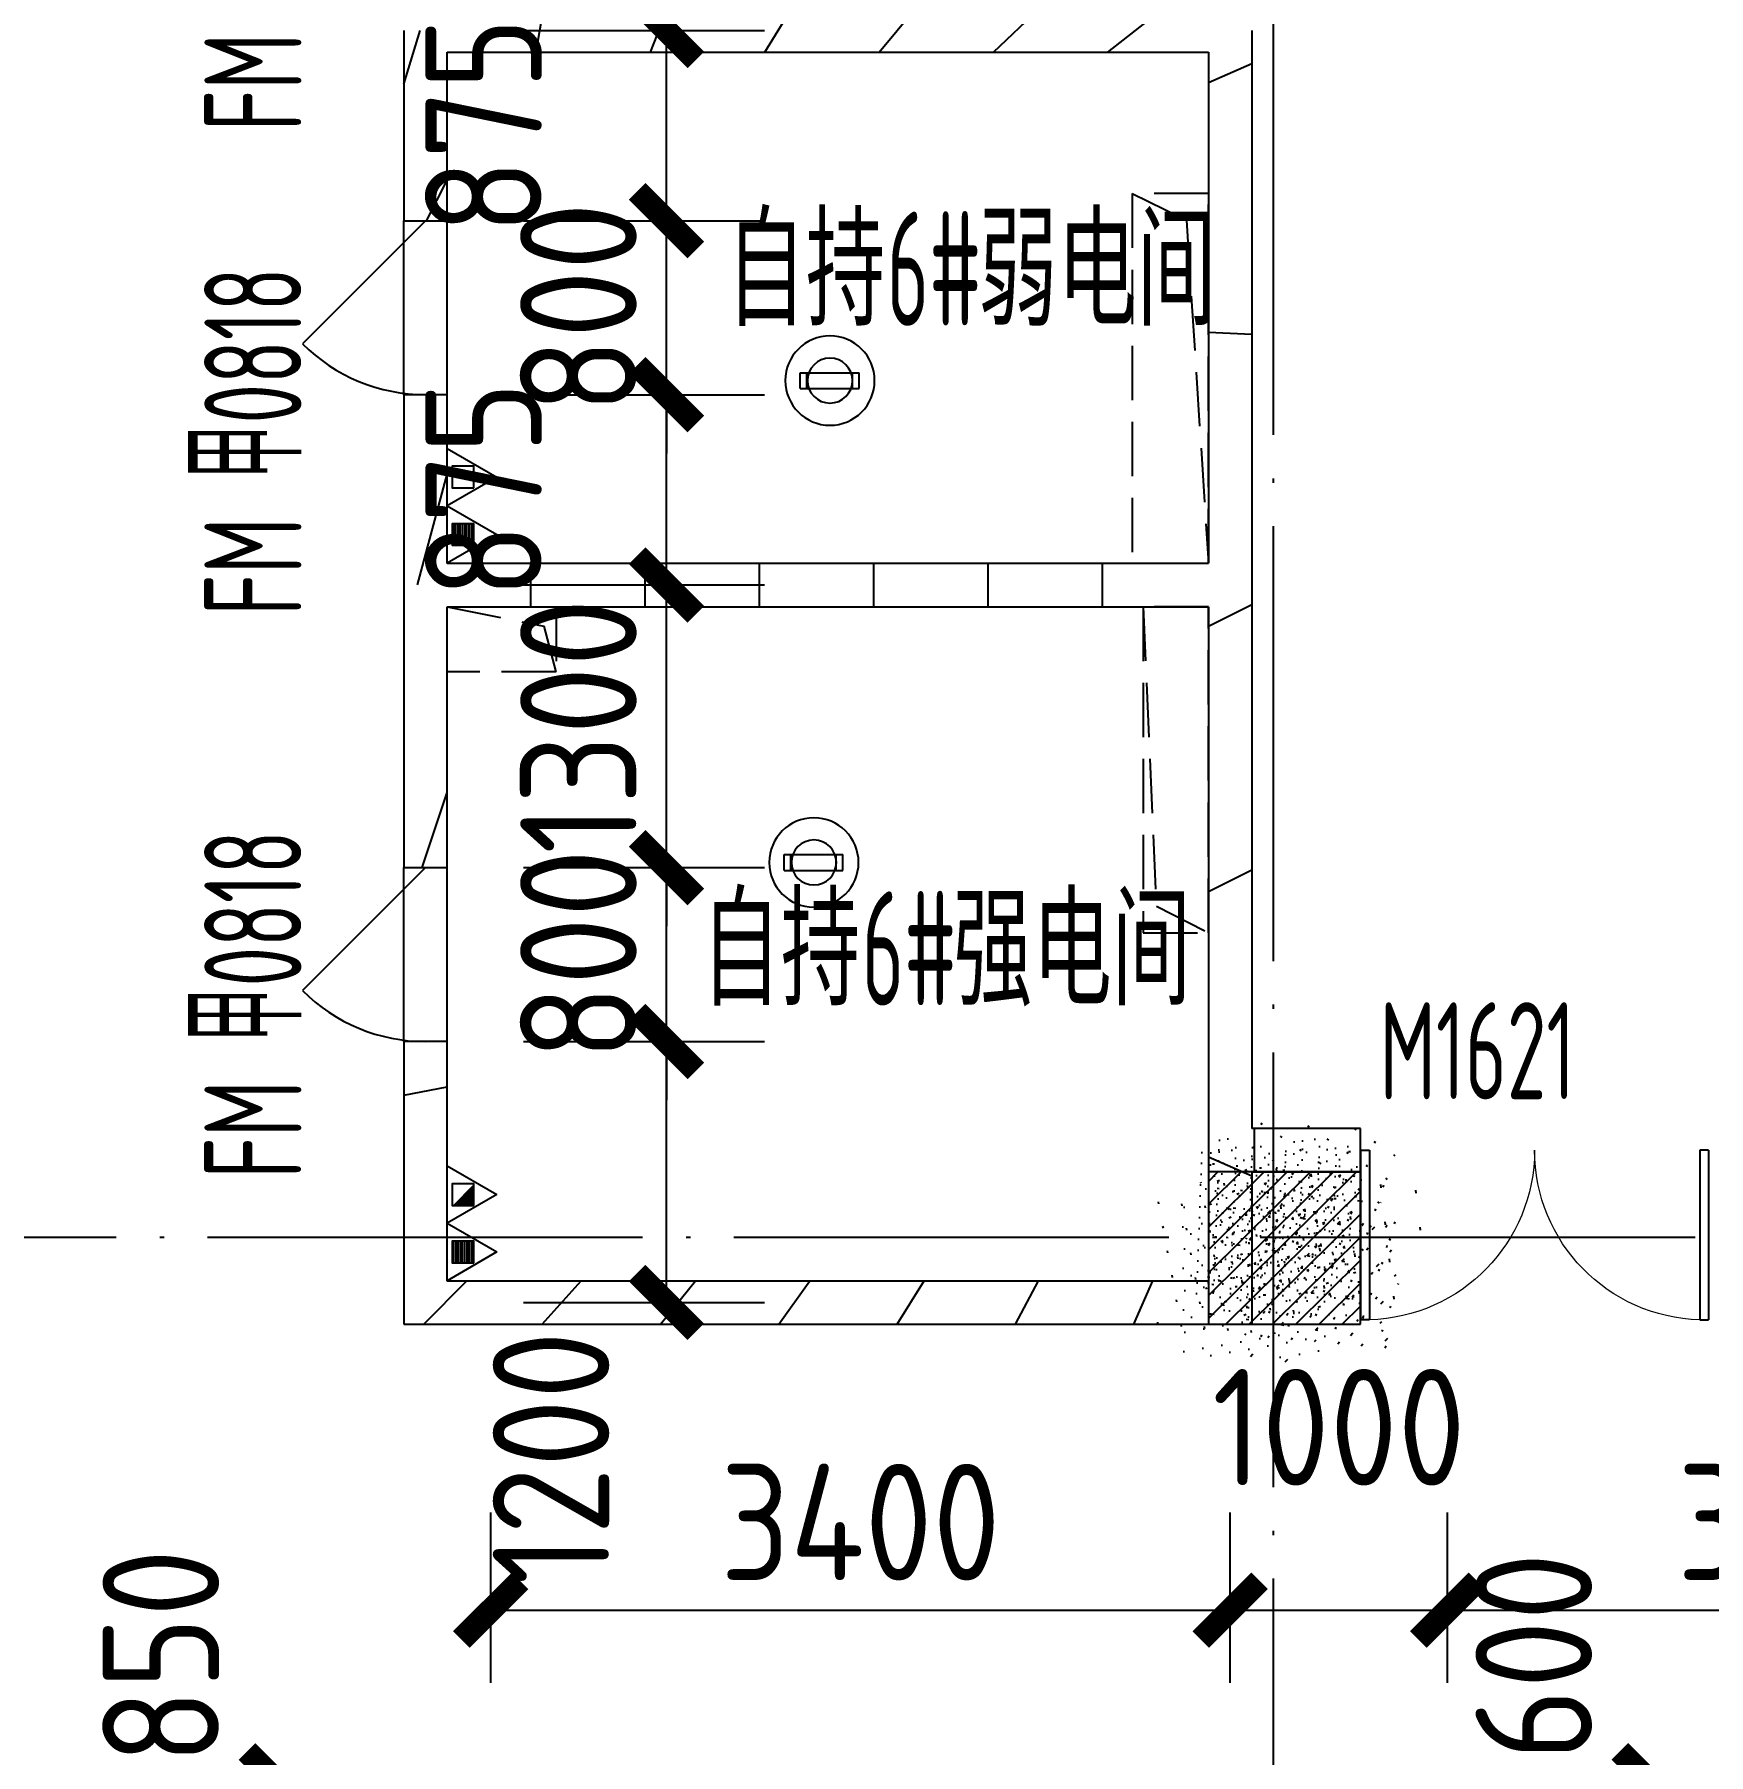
# Model space of a CAD drawing. Header units: inches. Extents: x 0 to 1813292486, y 0 to 3473589894.
# Drawn here: x 600645287 to 600652986, y 3473218138 to 3473226050 of the extents above; entities that cross this region are included whole.
import ezdxf

# ---------------------------------------------------------------- set-up
doc = ezdxf.new("R2010")
doc.units = ezdxf.units.IN
doc.header["$LTSCALE"] = 1000
doc.header["$MEASUREMENT"] = 0
for name, pattern in [('AX-MALL-GIRD-200$0$DOTE', [2.4200000000000004, 2, -0.2, 0.02, -0.2]), ('EX-MALL-2F-DBKD$0$DASH', [0.35, 0.25, -0.1]), ('EX-MALL-2F-DBKD-RD$0$DASH', [0.35, 0.25, -0.1])]:
    doc.linetypes.add(name, pattern=pattern)
for name, color, linetype in [('A-Anno-Note', 241, 'Continuous'), ('AX-MALL-DIM-P02$0$A-Anno-Dims', 3, 'Continuous'), ('AX-MALL-DIM-P02$0$A-Detl-Thin', 131, 'Continuous'), ('AX-MALL-GIRD-200$0$A-Grid', 222, 'AX-MALL-GIRD-200$0$DOTE'), ('AX-MALL-P02-200$0$A-Anno-Note', 241, 'Continuous'), ('AX-MALL-WALL-P02$0$A-Anno-Note', 241, 'Continuous'), ('AX-MALL-WALL-P02-QT$0$A-Anno-Note', 241, 'Continuous'), ('AX-MALL-WALL-P02-QT$0$A-Detl-Patt', 8, 'Continuous'), ('AX-MALL-WALL-P02-QT$0$A-Detl-Thin', 131, 'Continuous'), ('AX-MALL-WALL-P02-QT$0$A-Wall', 2, 'Continuous'), ('AX-MALL-WALL-P02-QT$0$A-Wall-Patt', 13, 'Continuous'), ('AX-MALL-WALL-P02-QT$0$A-Wind', 4, 'Continuous'), ('AX-MALL-WORD-P02$0$A-Anno-Note', 241, 'Continuous'), ('AX-MALL-WORD-P02$0$A-Wind-Iden', 11, 'Continuous'), ('AX-MALL-ZTKD-P02$0$A-Anno-Note', 241, 'Continuous'), ('EX-MALL-2F-DBKD$0$0电井顶板开洞', 7, 'Continuous'), ('EX-MALL-2F-DBKD$0$TEL_底图', 7, 'Continuous'), ('EX-MALL-2F-DBKD-RD$0$0电井顶板开洞', 7, 'Continuous'), ('PX-MALL-P02-LG$0$P-Exsh', 31, 'Continuous'), ('PX-MALL-P02-LG$0$PX-DSY-一层平面图$0$PX-B-P01$0$P-Gass-Anno', 41, 'Continuous'), ('SX-MALL-WALL-R-BZ$0$S-COLU', 30, 'Continuous'), ('SX-MALL-WALL-R-BZ$0$S-PATT-WALL', 83, 'Continuous')]:
    doc.layers.add(name, color=color, linetype=linetype)
doc.styles.add('AX-MALL-DIM-P02$0$_TCH_DIM_T3', font='gbenor.shx')
doc.styles.add('AX-MALL-WORD-P02$0$_TCH_WINDOW', font='gbenor.shx', dxfattribs={"bigfont": 'gbcbig.shx'})
doc.styles.add('AX-MALL-WORD-P02$0$STANDARD', font='gbenor.shx', dxfattribs={"bigfont": 'gbcbig.shx'})
doc.dimstyles.new('AX-MALL-DIM-P02$0$_TCH_ARCH&&180', dxfattribs={"dimtxt": 535.5, "dimasz": 270, "dimexe": 450, "dimexo": 450, "dimgap": 137.25, "dimtad": 1, "dimdec": 0, "dimzin": 0, "dimdsep": 46, "dimtxsty": 'AX-MALL-DIM-P02$0$_TCH_DIM_T3', "dimblk": 'AX-MALL-DIM-P02$0$_ArchTick', "dimcen": 0.09, "dimclrt": 7, "dimazin": 2, "dimtfac": 1, "dimtdec": 0, "dimtix": 1, "dimtmove": 2, "dimatfit": 3, "dimfxl": 500, "dimtolj": 1, "dimtzin": 0, "dimarcsym": 0})
pattern_1 = [(45, (0, 359.0227), (-353.55353201463, 353.55353201463), [])]

# ---------------------------------------------------------------- blocks, each defined once
blk = doc.blocks.new('AX-MALL-WORD-P02')
at = {"layer": 'AX-MALL-WORD-P02$0$A-Anno-Note', "style": 'AX-MALL-WORD-P02$0$STANDARD'}
for s, p in [('自持', (600451823.0276995, 3473059784.584447)), ('弱电间', (600452907.4580038, 3473059380.602338)), ('自持', (600450624.0223358, 3473056894.991638)), ('强电间', (600451708.45264, 3473056491.009529))]:
    blk.add_text(s, height=506.3829787234042, rotation=339.5681613092015, dxfattribs=at).set_placement(p)
at = {"layer": 'AX-MALL-WORD-P02$0$A-Anno-Note', "style": 'AX-MALL-WORD-P02$0$STANDARD', "width": 0.6}
for p in [(600452513.8809822, 3473059527.221327), (600451314.8756185, 3473056637.628518)]:
    blk.add_text('6#', height=525, rotation=339.5681613092015, dxfattribs=at).set_placement(p)
at = {"layer": 'AX-MALL-WORD-P02$0$A-Wind-Iden', "style": 'AX-MALL-WORD-P02$0$_TCH_WINDOW', "width": 0.7}
for s, height, rotation, p in [('FM', 446.25, 69.56816144878321, (600450303.8524318, 3473061305.611156)), ('0818', 446.25, 69.56816144878321, (600449834.3130351, 3473060045.202001)), ('甲', 506.3829787234042, 69.56816144878321, (600449744.2359439, 3473059803.403352)), ('FM', 446.25, 69.56816144878321, (600449526.1401987, 3473059217.957531)), ('0818', 446.25, 69.56816144878321, (600448930.5208794, 3473057619.105446)), ('甲', 506.3829787234042, 69.56816144878321, (600448840.4437882, 3473057377.306798)), ('FM', 446.25, 69.56816144878321, (600448622.348043, 3473056791.860977)), ('M1621', 446.25, 339.5681612302259, (600453394.9035187, 3473055402.482259))]:
    blk.add_text(s, height=height, rotation=rotation, dxfattribs=at).set_placement(p)
blk = doc.blocks.new('AX-MALL-GIRD-200')
at = {"layer": 'AX-MALL-GIRD-200$0$A-Grid'}
for p, q in [((600221348.6739725, 3473141169.504273), (600579244.6780716, 3473007842.740992)), ((600443023.064764, 3473028954.75598), (600481752.6037133, 3473132918.483062))]:
    blk.add_line(p, q, dxfattribs=at)
blk = doc.blocks.new('AX-MALL-WALL-P02-QT$0$tj')
at = {"layer": 'AX-MALL-WALL-P02-QT$0$A-Detl-Patt'}
h = blk.add_hatch(dxfattribs=at)
h.set_pattern_fill('STEEL', color=256, scale=100.0000000000001, angle=50.43183869082386)
h.set_pattern_definition([(75.00000000004839, (-14278.19445574284, 156289.8254051208), (-153.3407249234246, 41.08752340989569), []), (75.00000000004839, (-14317.88195610046, 156358.5661673546), (-153.3407249234246, 41.08752340989569), [])])
edge = h.paths.add_edge_path()
edge.add_arc((274302.9537697641, 370915.3693751197), 354853.2281302969, 270.9601093956941, 275.9513128638887)
edge.add_line((311095.3180618286, 17974.67259407043), (323404.2928284407, 17664.898229599))
edge.add_arc((337498.5854798314, -5423.033113246463), 27049.98445535583, 84.4296474408203, 121.40245730350341, ccw=False)
edge.add_line((340124.270958662, 21499.21483898163), (352435.6233639717, 23411.5238032341))
edge.add_line((352435.6233639717, 23411.5238032341), (352460.3320846558, 23263.57286787033))
edge.add_arc((262948.9762239404, 558936.3422532297), 543099.989586636, 279.486523026639, 288.5053300047131)
edge.add_line((435325.042740941, 43917.80823612213), (435185.9318172932, 44187.60760259628))
edge.add_arc((262948.9762341097, 558936.342259489), 542799.9895904897, 279.51816553668203, 288.50044427399206, ccw=False)
edge.add_line((352706.5441896915, 23608.95860147476), (352681.7270303965, 23756.88773488998))
edge.add_line((352681.7270303965, 23756.88773488998), (340117.7681742907, 21803.84383869171))
edge.add_arc((337510.0970116529, -5455.006554111635), 27383.29552171703, 84.53552636432372, 121.2026843873002)
edge.add_line((323323.7129554749, 17967.02113437653), (311085.7617697716, 18275.00808191299))
edge.add_arc((274273.8104503512, 371474.5356685471), 355112.6948552598, 270.96411062040687, 275.9501261722048, ccw=False)
edge.add_line((280248.9759351015, 16412.11376953125), (280248.9759185314, 16111.96136569977))
blk = doc.blocks.new('SX-MALL-WALL-R-BZ')
at = {"layer": 'SX-MALL-WALL-R-BZ$0$S-PATT-WALL'}
h = blk.add_hatch(dxfattribs=at)
h.set_pattern_fill('钢筋混凝土', color=256, scale=15, pattern_type=2)
h.set_pattern_definition([(24.56816130816271, (600578611.2237192, 3473080110.365553), (-31.18316059493327, 68.21004687955141), []), (29.56816130816269, (600578611.2237192, 3473080110.365553), (97.53445421719282, -46.37920051396389), [11.25, -123.75]), (334.5681613081628, (600578611.2237192, 3473080110.365553), (19.88439777927527, 112.9961142827297), [9, -99]), (80.01956130816268, (600578619.3515904, 3473080106.50062), (117.4189029658641, 66.61682168402376), [9.5610285, -105.1713168]), (25.75236130816271, (600578621.6965042, 3473080138.478197), (141.3476152528434, -79.15081592627133), [16.875, -185.625]), (76.20376130816268, (600578633.4754679, 3473080131.882288), (182.3878362876093, 87.98253897351975), [14.3415432, -157.75695]), (330.7523613081627, (600578621.6965042, 3473080138.478197), (182.3877676281842, 87.98268140648725), [13.49999999999997, -148.4999999999995]), (0.5681613081627113, (600578633.1346302, 3473080126.213644), (62.82047319493842, -87.84980448085341), [11.24999999999997, -123.7499999999997]), (305.5681613081627, (600578633.1346302, 3473080126.213644), (72.17288941707483, 89.18848104565322), [8.999999999999966, -98.99999999999973]), (51.01956130816269, (600578638.3696649, 3473080118.892823), (134.9933625472827, 1.338571315216136), [9.561028499999967, -105.1713167999997]), (17.06816130816274, (600578611.2237192, 3473080110.365553), (19.14085715648196, 46.15589493569758), [0.75, -97.8, 0.75, -100.5, 0.75, -99.375]), (347.0681613081627, (600578611.2237192, 3473080110.365553), (57.63084700165395, 41.66442755963357), [0.7499999999999979, -57.29999999999986, 0.7499999999999979, -95.54999999999973, 0.7499999999999979, -37.87499999999986]), (307.0681613081626, (600578579.8781208, 3473080122.042708), (73.85474000760384, -31.12342332406966), [0.75, -37.5, 0.75, -117, 0.75, -155.25]), (297.0681613081627, (600578565.8217986, 3473080127.2791), (87.21641676177077, -16.46683783357052), [0.75, -48.75, 0.75, -77.69999999999999, 0.75, -110.25])])
h.paths.add_polyline_path([(600452952.6300764, 3473054463.380472), (600453196.9950585, 3473055119.342175), (600452541.0333558, 3473055363.707157), (600452296.6683737, 3473054707.745454)])
at = {"layer": 'SX-MALL-WALL-R-BZ$0$S-COLU'}
blk.add_lwpolyline([(600452952.6300764, 3473054463.380472), (600453196.9950585, 3473055119.342175), (600452541.0333558, 3473055363.707157), (600452296.6683737, 3473054707.745454)], close=True, dxfattribs=at)
blk = doc.blocks.new('SX-MALL-WALL-R-2F~3F')
blk.add_blockref('SX-MALL-WALL-R-BZ', (-1.192092895507812e-06, -9.5367431640625e-07))
blk = doc.blocks.new('SX-MALL-WALL-2F~3F')
blk.add_blockref('SX-MALL-WALL-R-2F~3F', (0, 0))
blk = doc.blocks.new('EX-MALL-2F-DBKD-RD')
at = {"layer": 'EX-MALL-2F-DBKD-RD$0$0电井顶板开洞', "color": 1, "linetype": 'EX-MALL-2F-DBKD-RD$0$DASH'}
blk.add_lwpolyline([(600453783.9702575, 3473059702.786312), (600453190.5124339, 3473058109.736465), (600453518.4932845, 3473057987.553971), (600454111.9511065, 3473059580.603818)], close=True, dxfattribs=at)
blk.add_lwpolyline([(600453783.9702576, 3473059702.786313), (600453974.7061927, 3473059501.173892), (600453518.493285, 3473057987.553972)], dxfattribs=at)
blk = doc.blocks.new('EX-MALL-2F-DBKD')
at = {"layer": 'EX-MALL-2F-DBKD$0$0电井顶板开洞', "linetype": 'EX-MALL-2F-DBKD$0$DASH'}
for points in [[(600450532.8586314, 3473058566.597093), (600450064.2607636, 3473058741.163715), (600450168.8661878, 3473059021.961259), (600450637.4640555, 3473058847.394637)], [(600452643.9095249, 3473056499.231884), (600452925.035938, 3473056394.503946), (600453448.6756243, 3473057800.136003), (600453167.5492109, 3473057904.86394)]]:
    blk.add_lwpolyline(points, close=True, dxfattribs=at)
for points in [[(600450168.8661878, 3473059021.961259), (600450552.7302402, 3473058782.549552), (600450532.5440242, 3473058566.714293)], [(600453167.5492111, 3473057904.863941), (600452743.7763854, 3473056593.120748), (600452925.035938, 3473056394.503946)]]:
    blk.add_lwpolyline(points, dxfattribs=at)
at = {"layer": 'EX-MALL-2F-DBKD$0$TEL_底图'}
blk.add_blockref('EX-MALL-2F-DBKD-RD', (0, 0), dxfattribs=at)
blk = doc.blocks.new('AX-MALL-WALL-P02-QT$0$$DorLib2D$00000114')
at = {"color": 0}
blk.add_line((0.4999999999999964, 3.552713678800501e-15), (-0.2071067811864751, 0.7071067811864857), dxfattribs=at)
blk.add_arc((0.5000000000013856, -1.154631945610163e-12), 1.000000000001696, 135, 180, dxfattribs=at)
blk = doc.blocks.new('AX-MALL-WALL-P02-QT$0$$DorLib2D$00000002')
for p, q in [((-0.5, -5.684341886080802e-17), (-0.5000000000000007, 0.4875)), ((-0.4750000000000007, 0.4875), (-0.5000000000000007, 0.4875)), ((-0.475, -2.842170943040401e-17), (-0.4750000000000007, 0.4875)), ((0.475, -2.842170943040401e-17), (0.4750000000000007, 0.4875)), ((0.4750000000000007, 0.4875), (0.5000000000000007, 0.4875)), ((0.5, -5.684341886080802e-17), (0.5000000000000007, 0.4875)), ((-0.5, -5.684341886080802e-17), (-0.475, -2.842170943040401e-17)), ((0.5, -5.684341886080802e-17), (0.475, -2.842170943040401e-17))]:
    blk.add_line(p, q)
at = {"lineweight": 13}
for centre, start, end in [((-0.4875, -4.263256414560601e-17), 0, 88.53071641864632), ((0.4875, -4.263256414560601e-17), 91.4692835813537, 180)]:
    blk.add_arc(centre, 0.4875, start, end, dxfattribs=at)
blk = doc.blocks.new('AX-MALL-WALL-P02-QT')
at = {"layer": 'AX-MALL-WALL-P02-QT$0$A-Wall-Patt'}
h = blk.add_hatch(dxfattribs=at)
h.set_pattern_fill('普通砖', color=256, scale=200, style=0)
h.set_pattern_definition(pattern_1)
h.paths.add_polyline_path([(600451031.4896661, 3473061528.517698), (600451059.0529261, 3473061411.536027), (600454338.8614402, 3473060189.711116), (600454436.2432666, 3473060260.147076), (600454408.6800064, 3473060377.128745), (600451128.8714924, 3473061598.953657)])
h = blk.add_hatch(dxfattribs=at)
h.set_pattern_fill('普通砖', color=256, scale=200, style=0)
h.set_pattern_definition(pattern_1)
h.paths.add_polyline_path([(600450906.54458, 3473061575.063408), (600450601.0883512, 3473060755.111278), (600450788.5059805, 3473060685.292711), (600451059.0529261, 3473061411.536027), (600451031.4896661, 3473061528.517698)])
h = blk.add_hatch(dxfattribs=at)
h.set_pattern_fill('普通砖', color=256, scale=200, style=0)
h.set_pattern_definition(pattern_1)
h.paths.add_polyline_path([(600454436.2432665, 3473060260.147076), (600454338.8614402, 3473060189.711116), (600453518.4932853, 3473057987.553969), (600453546.0565454, 3473057870.572299), (600453671.0016316, 3473057824.026588), (600454561.188353, 3473060213.601365)])
h = blk.add_hatch(dxfattribs=at)
h.set_pattern_fill('普通砖', color=256, scale=200, style=0)
h.set_pattern_definition(pattern_1)
h.paths.add_polyline_path([(600450238.6847711, 3473059209.378882), (600450509.2317148, 3473059935.622193), (600450321.8140856, 3473060005.44076), (600450016.3578584, 3473059185.488633), (600450141.3029448, 3473059138.942923)])
h = blk.add_hatch(dxfattribs=at)
h.set_pattern_fill('普通砖', color=256, scale=200, style=0)
h.set_pattern_definition(pattern_1)
h.paths.add_polyline_path([(600450016.3578583, 3473059185.488633), (600449562.5371772, 3473057967.274042), (600449749.9548068, 3473057897.455476), (600450168.8662049, 3473059021.961253), (600450141.3029448, 3473059138.942923)])
h = blk.add_hatch(dxfattribs=at)
h.set_pattern_fill('普通砖', color=256, scale=200, style=0)
h.set_pattern_definition(pattern_1)
h.paths.add_polyline_path([(600450141.3029448, 3473059138.942923), (600450168.8662049, 3473059021.961253), (600453448.6747191, 3473057800.13634), (600453546.0565453, 3473057870.572299), (600453518.4932853, 3473057987.553969), (600450238.6847711, 3473059209.378882)])
h = blk.add_hatch(dxfattribs=at)
h.set_pattern_fill('普通砖', color=256, scale=200, style=0)
h.set_pattern_definition(pattern_1)
h.paths.add_polyline_path([(600453546.0565454, 3473057870.572299), (600453448.6747191, 3473057800.13634), (600452575.9426407, 3473055457.415975), (600452700.8877269, 3473055410.870264), (600452798.2695533, 3473055481.306223), (600453671.0016316, 3473057824.026588)])
h = blk.add_hatch(dxfattribs=at)
h.set_pattern_fill('普通砖', color=256, scale=200, style=0)
h.set_pattern_definition(pattern_1)
h.paths.add_polyline_path([(600449086.678427, 3473056116.987997), (600449470.6805414, 3473057147.784958), (600449283.2629119, 3473057217.603524), (600448829.4422312, 3473055999.388934)])
h = blk.add_hatch(dxfattribs=at)
h.set_pattern_fill('普通砖', color=256, scale=200, style=0)
h.set_pattern_definition(pattern_1)
h.paths.add_polyline_path([(600449086.678427, 3473056116.987997), (600448829.4422312, 3473055999.388934), (600452484.0860045, 3473054637.92689), (600452366.4869413, 3473054895.163085)])
h = blk.add_hatch(dxfattribs=at)
h.set_pattern_fill('普通砖', color=256, scale=200, style=0)
h.set_pattern_definition(pattern_1)
h.paths.add_polyline_path([(600452700.8877269, 3473055410.870264), (600452575.9426407, 3473055457.415975), (600452366.4869413, 3473054895.163085), (600452484.0860045, 3473054637.92689), (600452728.450987, 3473055293.888594)])
h = blk.add_hatch(dxfattribs=at)
h.set_pattern_fill('普通砖', color=256, scale=200, style=0)
h.set_pattern_definition(pattern_1)
h.paths.add_polyline_path([(600452728.450987, 3473055293.888594), (600453196.9950593, 3473055119.342178), (600453266.8136257, 3473055306.759808), (600452798.2695533, 3473055481.306223), (600452700.8877269, 3473055410.870264)])
at = {"layer": 'AX-MALL-WALL-P02-QT$0$A-Wall'}
for p, q in [((600450906.54458, 3473061575.063408), (600450601.0883512, 3473060755.111278)), ((600450788.5059805, 3473060685.292711), (600451059.0529261, 3473061411.536027)), ((600451059.0529261, 3473061411.536027), (600454338.8614402, 3473060189.711116)), ((600450601.0883512, 3473060755.111278), (600450788.5059805, 3473060685.292711)), ((600454338.8614402, 3473060189.711116), (600453518.4932853, 3473057987.553969)), ((600454561.188353, 3473060213.601365), (600453671.0016316, 3473057824.026588)), ((600450321.8140856, 3473060005.44076), (600450016.3578584, 3473059185.488633)), ((600450238.6847711, 3473059209.378882), (600450509.2317148, 3473059935.622193)), ((600450509.2317148, 3473059935.622193), (600450321.8140856, 3473060005.44076)), ((600450016.3578583, 3473059185.488633), (600449562.5371772, 3473057967.274042)), ((600450238.6847711, 3473059209.378882), (600453518.4932853, 3473057987.553969)), ((600449749.9548068, 3473057897.455476), (600450168.8662049, 3473059021.961253)), ((600450168.8662049, 3473059021.961253), (600453448.6747191, 3473057800.13634)), ((600449562.5371772, 3473057967.274042), (600449749.9548068, 3473057897.455476)), ((600453448.6747191, 3473057800.13634), (600452575.9426407, 3473055457.415975)), ((600453671.0016316, 3473057824.026588), (600452798.2695533, 3473055481.306223)), ((600449283.2629119, 3473057217.603524), (600448829.4422312, 3473055999.388934)), ((600449470.6805414, 3473057147.784958), (600449283.2629119, 3473057217.603524)), ((600449086.678427, 3473056116.987997), (600449470.6805414, 3473057147.784958)), ((600449086.678427, 3473056116.987997), (600452366.4869413, 3473054895.163085)), ((600448829.4422312, 3473055999.388934), (600452484.0860045, 3473054637.92689)), ((600452575.9426407, 3473055457.415975), (600452366.4869413, 3473054895.163085)), ((600453266.8136257, 3473055306.759808), (600452798.2695533, 3473055481.306223)), ((600452728.450987, 3473055293.888594), (600452484.0860045, 3473054637.92689)), ((600452728.450987, 3473055293.888594), (600453196.9950593, 3473055119.342178)), ((600453196.9950593, 3473055119.342178), (600453266.8136257, 3473055306.759808))]:
    blk.add_line(p, q, dxfattribs=at)
at = {"layer": 'AX-MALL-WALL-P02-QT$0$A-Wind'}
for p, q in [((600450321.8140856, 3473060005.44076), (600450601.0883511, 3473060755.111277)), ((600450509.2317148, 3473059935.622194), (600450788.5059804, 3473060685.292711)), ((600449283.2629119, 3473057217.603524), (600449562.5371772, 3473057967.274042)), ((600449470.6805414, 3473057147.784958), (600449749.9548067, 3473057897.455476))]:
    blk.add_line(p, q, dxfattribs=at)
at = {"layer": 'AX-MALL-WALL-P02-QT$0$A-Anno-Note'}
blk.add_blockref('EX-MALL-2F-DBKD', (0, 0), dxfattribs=at)
at = {"layer": 'AX-MALL-WALL-P02-QT$0$A-Detl-Thin'}
blk.add_blockref('SX-MALL-WALL-2F~3F', (0, 0), dxfattribs=at)
at = {"layer": 'AX-MALL-WALL-P02-QT$0$A-Detl-Thin', "rotation": 339.5681613091762}
blk.add_blockref('AX-MALL-WALL-P02-QT$0$tj', (600144118.6961328, 3473128496.287411), dxfattribs=at)
at = {"layer": 'AX-MALL-WALL-P02-QT$0$A-Wind'}
blk.add_blockref('AX-MALL-GIRD-200', (0, 0), dxfattribs=at)
at = {"layer": 'AX-MALL-WALL-P02-QT$0$A-Wind', "zscale": 200}
for name, p, xscale, yscale, rotation in [('AX-MALL-WALL-P02-QT$0$$DorLib2D$00000114', (600450555.160033, 3473060345.366735), 800, 800, 69.56816130037723), ('AX-MALL-WALL-P02-QT$0$$DorLib2D$00000114', (600449516.6088593, 3473057557.5295), 800, 800, 69.5681613191738), ('AX-MALL-WALL-P02-QT$0$$DorLib2D$00000002', (600453981.5748599, 3473054933.776727), 1600, -1600, 339.5681613047367)]:
    blk.add_blockref(name, p, dxfattribs=dict(at, xscale=xscale, yscale=yscale, rotation=rotation))
blk = doc.blocks.new('AX-MALL-WALL-P02')
at = {"layer": 'AX-MALL-WALL-P02$0$A-Anno-Note'}
blk.add_blockref('AX-MALL-WORD-P02', (0, 0), dxfattribs=at)
blk.add_blockref('AX-MALL-WALL-P02-QT', (0, 0), dxfattribs=at)
blk = doc.blocks.new('PX-MALL-P02-LG$0$PX-DSY-一层平面图$0$PX-B-P01$0$A$C3BA02923')
for p, q in [((-205.0528028229019, 54.52846630102431), (200.4903818683233, 54.52846630105341)), ((-205.0528028229019, 54.52846630102431), (-205.0528028229019, -54.52846630098065)), ((-158.9956803772366, 54.52846630102431), (-158.9956803772366, -54.52846630098065)), ((154.4332594227744, 54.52846630102431), (154.4332594227744, -54.52846630098065)), ((200.4903818683233, 54.52846630105341), (200.4903818685561, -54.52846630105341)), ((-205.0528028229019, -54.52846630098065), (200.4903818685561, -54.52846630105341))]:
    blk.add_line(p, q)
for radius in [308.1916796825826, 155.3229930804212]:
    blk.add_circle((0, 0), radius)
blk = doc.blocks.new('PX-MALL-P02-LG$0$MHQ')
at = {"layer": 'PX-MALL-P02-LG$0$P-Exsh', "ltscale": 0.7}
h = blk.add_hatch(dxfattribs=at)
h.set_pattern_fill('ANSI31', color=256, scale=25, style=0)
h.set_pattern_definition([(45, (-160019.2306599375, -42228.3236173685), (-28.0633003783411, 28.0633003783411), [])])
h.paths.add_polyline_path([(-75.0000000015425, 185.1731819980414), (75, 185.1731819980414), (75, 35.17318199802685), (-75.0000000015425, 35.17318199802685)])
for points in [[(0, 346.4101615137042), (-200, -1.455191522836685e-11), (200, -1.455191522836685e-11)], [(0, 346.4101615137042), (-200, -1.455191522836685e-11), (200, -1.455191522836685e-11)], [(0, 346.4101615137042), (-200, -1.455191522836685e-11), (200, -1.455191522836685e-11)], [(-75.0000000015425, 185.1731819980414), (75, 185.1731819980414), (75, 35.17318199802685), (-75.0000000015425, 35.17318199802685)]]:
    blk.add_lwpolyline(points, close=True, dxfattribs=at)
blk = doc.blocks.new('PX-MALL-P02-LG$0$A$C301F1425')
at = {"layer": 'PX-MALL-P02-LG$0$P-Exsh', "ltscale": 0.7}
for p in [(-200, 1.455191522836685e-11), (200, 1.455191522836685e-11)]:
    blk.add_blockref('PX-MALL-P02-LG$0$MHQ', p, dxfattribs=at)
blk = doc.blocks.new('PX-MALL-P02-LG')
at = {"xscale": -0.660000000149011, "yscale": 0.660000000149011, "zscale": 0.6600000001490114, "rotation": 249.5681616476226}
for p in [(600450330.8452784, 3473059456.770153), (600449178.8389329, 3473056364.379269)]:
    blk.add_blockref('PX-MALL-P02-LG$0$A$C301F1425', p, dxfattribs=at)
at = {"layer": 'PX-MALL-P02-LG$0$PX-DSY-一层平面图$0$PX-B-P01$0$P-Gass-Anno', "xscale": -0.6666666666666912, "yscale": 0.6666666666666912, "zscale": 0.6666666666666665, "rotation": 159.5681613098035}
for p in [(600452180.944745, 3473059381.982241, -1.308702143790567e-07), (600451338.0060626, 3473057331.081588, -1.308702143790567e-07)]:
    blk.add_blockref('PX-MALL-P02-LG$0$PX-DSY-一层平面图$0$PX-B-P01$0$A$C3BA02923', p, dxfattribs=at)
blk = doc.blocks.new('AX-MALL-ZTKD-P02')
at = {"layer": 'AX-MALL-ZTKD-P02$0$A-Anno-Note'}
blk.add_blockref('AX-MALL-GIRD-200', (0, 0), dxfattribs=at)
blk = doc.blocks.new('AX-MALL-DIM-P02$0$_ArchTick')
at = {"color": 0, "linetype": 'ByBlock', "const_width": 0.4}
blk.add_lwpolyline([(-0.5, -0.5), (0.5, 0.5)], dxfattribs=at)
blk = doc.blocks.new('*D831')
at = {"layer": 'AX-MALL-DIM-P02$0$A-Anno-Dims', "color": 0, "lineweight": -2, "transparency": 16777216}
for p, q in [((600445443.9797773, 3473057367.286585), (600446858.1965363, 3473056840.449346)), ((600445668.5026401, 3473054935.947194), (600446436.5068702, 3473056997.54112)), ((600444675.9755473, 3473055305.69266), (600446090.1923063, 3473054778.85542))]:
    blk.add_line(p, q, dxfattribs=at)
at = {"layer": 'AX-MALL-DIM-P02$0$A-Anno-Dims', "color": 0, "lineweight": -2, "transparency": 16777216, "xscale": 270, "yscale": 270, "zscale": 270}
for p, rotation in [((600446436.5068702, 3473056997.54112), 69.56816132913598), ((600445668.5026401, 3473054935.947194), 249.5681613291359)]:
    blk.add_blockref('AX-MALL-DIM-P02$0$_ArchTick', p, dxfattribs=dict(at, rotation=rotation))
at = {"layer": 'AX-MALL-DIM-P02$0$A-Anno-Dims', "color": 7, "transparency": 16777216, "insert": (600445672.9840562, 3473056108.126753), "char_height": 535.5, "attachment_point": 5, "rotation": 69.56816132913596, "style": 'AX-MALL-DIM-P02$0$_TCH_DIM_T3'}
blk.add_mtext('\\A1;2200', dxfattribs=at)
blk = doc.blocks.new('*D839')
at = {"layer": 'AX-MALL-DIM-P02$0$A-Anno-Dims', "color": 0, "lineweight": -2, "transparency": 16777216}
for p, q in [((600449798.6613928, 3473057025.602467), (600450837.0118707, 3473056638.786446)), ((600449996.4108074, 3473055671.372445), (600450415.3222046, 3473056795.87822)), ((600449379.7499956, 3473055901.096692), (600450418.1004735, 3473055514.280671))]:
    blk.add_line(p, q, dxfattribs=at)
at = {"layer": 'AX-MALL-DIM-P02$0$A-Anno-Dims', "color": 0, "lineweight": -2, "transparency": 16777216, "xscale": 270, "yscale": 270, "zscale": 270}
for p, rotation in [((600450415.3222046, 3473056795.87822), 69.56816132047706), ((600449996.4108074, 3473055671.372445), 249.568161320477)]:
    blk.add_blockref('AX-MALL-DIM-P02$0$_ArchTick', p, dxfattribs=dict(at, rotation=rotation))
at = {"layer": 'AX-MALL-DIM-P02$0$A-Anno-Dims', "color": 7, "transparency": 16777216, "insert": (600449249.3029001, 3473055186.956986), "char_height": 535.5, "attachment_point": 5, "rotation": 69.56816132047706, "style": 'AX-MALL-DIM-P02$0$_TCH_DIM_T3'}
blk.add_mtext('\\A1;1200', dxfattribs=at)
blk = doc.blocks.new('*D840')
at = {"layer": 'AX-MALL-DIM-P02$0$A-Anno-Dims', "color": 0, "lineweight": -2, "transparency": 16777216}
for p, q in [((600450694.5964699, 3473057545.548738), (600450788.8515344, 3473057798.562538)), ((600450077.935658, 3473057775.272985), (600451116.286136, 3473057388.456964)), ((600450415.3222048, 3473056795.878221), (600450694.5964699, 3473057545.548738)), ((600449798.661393, 3473057025.602468), (600450837.011871, 3473056638.786447)), ((600450415.3222048, 3473056795.878221), (600450321.0671403, 3473056542.864421))]:
    blk.add_line(p, q, dxfattribs=at)
at = {"layer": 'AX-MALL-DIM-P02$0$A-Anno-Dims', "color": 0, "lineweight": -2, "transparency": 16777216, "xscale": 270, "yscale": 270, "zscale": 270}
for p, rotation in [((600450694.5964699, 3473057545.548738), 249.5681613216787), ((600450415.3222048, 3473056795.878221), 69.5681613216787)]:
    blk.add_blockref('AX-MALL-DIM-P02$0$_ArchTick', p, dxfattribs=dict(at, rotation=rotation))
at = {"layer": 'AX-MALL-DIM-P02$0$A-Anno-Dims', "color": 7, "transparency": 16777216, "insert": (600450175.4386381, 3473057312.096076), "char_height": 535.5, "attachment_point": 5, "rotation": 69.56816132167872, "style": 'AX-MALL-DIM-P02$0$_TCH_DIM_T3'}
blk.add_mtext('\\A1;800', dxfattribs=at)
blk = doc.blocks.new('*D841')
at = {"layer": 'AX-MALL-DIM-P02$0$A-Anno-Dims', "color": 0, "lineweight": -2, "transparency": 16777216}
for p, q in [((600450531.7563393, 3473058993.487577), (600451570.1068174, 3473058606.671556)), ((600451148.4171512, 3473058763.76333), (600451242.6722157, 3473059016.77713)), ((600450694.5964699, 3473057545.548738), (600451148.4171512, 3473058763.76333)), ((600450077.9356581, 3473057775.272985), (600451116.286136, 3473057388.456964)), ((600450694.5964699, 3473057545.548738), (600450600.3414054, 3473057292.534938))]:
    blk.add_line(p, q, dxfattribs=at)
at = {"layer": 'AX-MALL-DIM-P02$0$A-Anno-Dims', "color": 0, "lineweight": -2, "transparency": 16777216, "xscale": 270, "yscale": 270, "zscale": 270}
for p, rotation in [((600451148.4171512, 3473058763.76333), 249.5681613237658), ((600450694.5964699, 3473057545.548738), 69.56816132376584)]:
    blk.add_blockref('AX-MALL-DIM-P02$0$_ArchTick', p, dxfattribs=dict(at, rotation=rotation))
at = {"layer": 'AX-MALL-DIM-P02$0$A-Anno-Dims', "color": 7, "transparency": 16777216, "insert": (600450541.9861113, 3473058296.03863), "char_height": 535.5, "attachment_point": 5, "rotation": 69.56816132376582, "style": 'AX-MALL-DIM-P02$0$_TCH_DIM_T3'}
blk.add_mtext('\\A1;1300', dxfattribs=at)
blk = doc.blocks.new('*D842')
at = {"layer": 'AX-MALL-DIM-P02$0$A-Anno-Dims', "color": 0, "lineweight": -2, "transparency": 16777216}
for p, q in [((600450837.2125655, 3473059813.439702), (600451875.5630435, 3473059426.623681)), ((600451148.417151, 3473058763.76333), (600451453.8733773, 3473059583.715455)), ((600450531.7563391, 3473058993.487576), (600451570.1068171, 3473058606.671555))]:
    blk.add_line(p, q, dxfattribs=at)
at = {"layer": 'AX-MALL-DIM-P02$0$A-Anno-Dims', "color": 0, "lineweight": -2, "transparency": 16777216, "xscale": 270, "yscale": 270, "zscale": 270}
for p, rotation in [((600451453.8733773, 3473059583.715455), 69.56816132398994), ((600451148.417151, 3473058763.76333), 249.56816132399)]:
    blk.add_blockref('AX-MALL-DIM-P02$0$_ArchTick', p, dxfattribs=dict(at, rotation=rotation))
at = {"layer": 'AX-MALL-DIM-P02$0$A-Anno-Dims', "color": 7, "transparency": 16777216, "insert": (600450512.5855886, 3473059467.501009), "char_height": 535.5, "attachment_point": 5, "rotation": 69.56816132398994, "style": 'AX-MALL-DIM-P02$0$_TCH_DIM_T3'}
blk.add_mtext('\\A1;875', dxfattribs=at)
blk = doc.blocks.new('*D843')
at = {"layer": 'AX-MALL-DIM-P02$0$A-Anno-Dims', "color": 0, "lineweight": -2, "transparency": 16777216}
for p, q in [((600451733.1476431, 3473060333.385973), (600451827.4027076, 3473060586.399773)), ((600451116.4868311, 3473060563.11022), (600452154.8373092, 3473060176.294199)), ((600451453.8733776, 3473059583.715455), (600451733.1476431, 3473060333.385973)), ((600450837.2125658, 3473059813.439702), (600451875.5630437, 3473059426.623681)), ((600451453.8733776, 3473059583.715455), (600451359.6183131, 3473059330.701656))]:
    blk.add_line(p, q, dxfattribs=at)
at = {"layer": 'AX-MALL-DIM-P02$0$A-Anno-Dims', "color": 0, "lineweight": -2, "transparency": 16777216, "xscale": 270, "yscale": 270, "zscale": 270}
for p, rotation in [((600451733.1476431, 3473060333.385973), 249.5681613215206), ((600451453.8733776, 3473059583.715455), 69.56816132152059)]:
    blk.add_blockref('AX-MALL-DIM-P02$0$_ArchTick', p, dxfattribs=dict(at, rotation=rotation))
at = {"layer": 'AX-MALL-DIM-P02$0$A-Anno-Dims', "color": 7, "transparency": 16777216, "insert": (600451213.989811, 3473060099.933311), "char_height": 535.5, "attachment_point": 5, "rotation": 69.56816132152058, "style": 'AX-MALL-DIM-P02$0$_TCH_DIM_T3'}
blk.add_mtext('\\A1;800', dxfattribs=at)
blk = doc.blocks.new('*D844')
at = {"layer": 'AX-MALL-DIM-P02$0$A-Anno-Dims', "color": 0, "lineweight": -2, "transparency": 16777216}
for p, q in [((600451421.94306, 3473061383.062352), (600452460.2935379, 3473060996.246331)), ((600451733.1476431, 3473060333.385974), (600452038.6038718, 3473061153.338105)), ((600451116.4868314, 3473060563.110221), (600452154.8373091, 3473060176.2942))]:
    blk.add_line(p, q, dxfattribs=at)
at = {"layer": 'AX-MALL-DIM-P02$0$A-Anno-Dims', "color": 0, "lineweight": -2, "transparency": 16777216, "xscale": 270, "yscale": 270, "zscale": 270}
for p, rotation in [((600452038.6038718, 3473061153.338105), 69.56816131953734), ((600451733.1476431, 3473060333.385974), 249.5681613195374)]:
    blk.add_blockref('AX-MALL-DIM-P02$0$_ArchTick', p, dxfattribs=dict(at, rotation=rotation))
at = {"layer": 'AX-MALL-DIM-P02$0$A-Anno-Dims', "color": 7, "transparency": 16777216, "insert": (600451097.3160816, 3473061037.123657), "char_height": 535.5, "attachment_point": 5, "rotation": 69.56816131953732, "style": 'AX-MALL-DIM-P02$0$_TCH_DIM_T3'}
blk.add_mtext('\\A1;875', dxfattribs=at)
blk = doc.blocks.new('*D845')
at = {"layer": 'AX-MALL-DIM-P02$0$A-Anno-Dims', "color": 0, "lineweight": -2, "transparency": 16777216}
for p, q in [((600451980.4915898, 3473062882.403386), (600453018.8420675, 3473062495.587365)), ((600452038.6038717, 3473061153.338105), (600452597.1524013, 3473062652.679139)), ((600451421.94306, 3473061383.062352), (600452460.2935379, 3473060996.246331))]:
    blk.add_line(p, q, dxfattribs=at)
at = {"layer": 'AX-MALL-DIM-P02$0$A-Anno-Dims', "color": 0, "lineweight": -2, "transparency": 16777216, "xscale": 270, "yscale": 270, "zscale": 270}
for p, rotation in [((600452597.1524013, 3473062652.679139), 69.56816132379747), ((600452038.6038717, 3473061153.338105), 249.5681613237975)]:
    blk.add_blockref('AX-MALL-DIM-P02$0$_ArchTick', p, dxfattribs=dict(at, rotation=rotation))
at = {"layer": 'AX-MALL-DIM-P02$0$A-Anno-Dims', "color": 7, "transparency": 16777216, "insert": (600451938.3574364, 3473062044.391219), "char_height": 535.5, "attachment_point": 5, "rotation": 69.56816132379747, "style": 'AX-MALL-DIM-P02$0$_TCH_DIM_T3'}
blk.add_mtext('\\A1;1600', dxfattribs=at)
blk = doc.blocks.new('*D856')
at = {"layer": 'AX-MALL-DIM-P02$0$A-Anno-Dims', "color": 0, "lineweight": -2, "transparency": 16777216}
for p, q in [((600447871.4345952, 3473054115.290403), (600447125.3818328, 3473054393.216949)), ((600447250.3425554, 3473053439.600154), (600447547.0714988, 3473054236.125175)), ((600447574.7056519, 3473053318.765383), (600446828.6528895, 3473053596.691929))]:
    blk.add_line(p, q, dxfattribs=at)
at = {"layer": 'AX-MALL-DIM-P02$0$A-Anno-Dims', "color": 0, "lineweight": -2, "transparency": 16777216, "xscale": 270, "yscale": 270, "zscale": 270}
for p, rotation in [((600447547.0714988, 3473054236.125175), 69.56816125291368), ((600447250.3425554, 3473053439.600154), 249.5681612529137)]:
    blk.add_blockref('AX-MALL-DIM-P02$0$_ArchTick', p, dxfattribs=dict(at, rotation=rotation))
at = {"layer": 'AX-MALL-DIM-P02$0$A-Anno-Dims', "color": 7, "transparency": 16777216, "insert": (600447249.141339, 3473054957.461035), "char_height": 535.5, "attachment_point": 5, "rotation": 69.56816125291368, "style": 'AX-MALL-DIM-P02$0$_TCH_DIM_T3'}
blk.add_mtext('\\A1;850', dxfattribs=at)
blk = doc.blocks.new('*D860')
at = {"layer": 'AX-MALL-DIM-P02$0$A-Anno-Dims', "color": 0, "lineweight": -2, "transparency": 16777216}
for p, q in [((600453016.0602918, 3473052198.767095), (600453884.774011, 3473051875.145743)), ((600453253.6284087, 3473051469.983993), (600453463.0843451, 3473052032.237517)), ((600452806.6043553, 3473051636.51357), (600453675.3180746, 3473051312.892219))]:
    blk.add_line(p, q, dxfattribs=at)
at = {"layer": 'AX-MALL-DIM-P02$0$A-Anno-Dims', "color": 0, "lineweight": -2, "transparency": 16777216, "xscale": 270, "yscale": 270, "zscale": 270}
for p, rotation in [((600453463.0843451, 3473052032.237517), 69.56816128892126), ((600453253.6284087, 3473051469.983993), 249.5681612889213)]:
    blk.add_blockref('AX-MALL-DIM-P02$0$_ArchTick', p, dxfattribs=dict(at, rotation=rotation))
at = {"layer": 'AX-MALL-DIM-P02$0$A-Anno-Dims', "color": 7, "transparency": 16777216, "insert": (600453165.1541846, 3473052753.573378), "char_height": 535.5, "attachment_point": 5, "rotation": 69.56816128892126, "style": 'AX-MALL-DIM-P02$0$_TCH_DIM_T3'}
blk.add_mtext('\\A1;600', dxfattribs=at)
blk = doc.blocks.new('*D865')
at = {"layer": 'AX-MALL-DIM-P02$0$A-Anno-Dims', "color": 0, "lineweight": -2, "transparency": 16777216}
for p, q in [((600448628.2742338, 3473054313.556393), (600448902.1678786, 3473055048.783876)), ((600448745.0761881, 3473054627.094179), (600451931.176123, 3473053440.179183)), ((600451814.3741688, 3473053126.641398), (600452088.2678136, 3473053861.868881))]:
    blk.add_line(p, q, dxfattribs=at)
at = {"layer": 'AX-MALL-DIM-P02$0$A-Anno-Dims', "color": 0, "lineweight": -2, "transparency": 16777216, "xscale": 270, "yscale": 270, "zscale": 270}
for p, rotation in [((600448745.0761881, 3473054627.094179), 159.5681726855838), ((600451931.176123, 3473053440.179183), 339.5681726855838)]:
    blk.add_blockref('AX-MALL-DIM-P02$0$_ArchTick', p, dxfattribs=dict(at, rotation=rotation))
at = {"layer": 'AX-MALL-DIM-P02$0$A-Anno-Dims', "color": 7, "transparency": 16777216, "insert": (600450479.5086769, 3473054413.157409), "char_height": 535.5, "attachment_point": 5, "rotation": 339.56817268558376, "style": 'AX-MALL-DIM-P02$0$_TCH_DIM_T3'}
blk.add_mtext('\\A1;3400', dxfattribs=at)
blk = doc.blocks.new('*D866')
at = {"layer": 'AX-MALL-DIM-P02$0$A-Anno-Dims', "color": 0, "lineweight": -2, "transparency": 16777216}
for p, q in [((600451814.3741685, 3473053126.641397), (600452088.2678138, 3473053861.86888)), ((600452751.4623293, 3473052777.548773), (600453025.3559743, 3473053512.776255)), ((600451931.176123, 3473053440.179183), (600452868.2642835, 3473053091.086558))]:
    blk.add_line(p, q, dxfattribs=at)
at = {"layer": 'AX-MALL-DIM-P02$0$A-Anno-Dims', "color": 0, "lineweight": -2, "transparency": 16777216, "xscale": 270, "yscale": 270, "zscale": 270}
for p, rotation in [((600451931.176123, 3473053440.179183), 159.5681726759132), ((600452868.2642835, 3473053091.086558), 339.5681726759131)]:
    blk.add_blockref('AX-MALL-DIM-P02$0$_ArchTick', p, dxfattribs=dict(at, rotation=rotation))
at = {"layer": 'AX-MALL-DIM-P02$0$A-Anno-Dims', "color": 7, "transparency": 16777216, "insert": (600452693.4816648, 3473054054.192605), "char_height": 535.5, "attachment_point": 5, "rotation": 339.56817267591316, "style": 'AX-MALL-DIM-P02$0$_TCH_DIM_T3'}
blk.add_mtext('\\A1;1000', dxfattribs=at)
blk = doc.blocks.new('*D867')
at = {"layer": 'AX-MALL-DIM-P02$0$A-Anno-Dims', "color": 0, "lineweight": -2, "transparency": 16777216}
for p, q in [((600452751.4623295, 3473052777.548772), (600453025.3559743, 3473053512.776255)), ((600452868.2642838, 3473053091.086558), (600456054.364232, 3473051904.171558)), ((600455937.5622777, 3473051590.633772), (600456211.4559225, 3473052325.861255))]:
    blk.add_line(p, q, dxfattribs=at)
at = {"layer": 'AX-MALL-DIM-P02$0$A-Anno-Dims', "color": 0, "lineweight": -2, "transparency": 16777216, "xscale": 270, "yscale": 270, "zscale": 270}
for p, rotation in [((600452868.2642838, 3473053091.086558), 159.5681726895291), ((600456054.364232, 3473051904.171558), 339.5681726895291)]:
    blk.add_blockref('AX-MALL-DIM-P02$0$_ArchTick', p, dxfattribs=dict(at, rotation=rotation))
at = {"layer": 'AX-MALL-DIM-P02$0$A-Anno-Dims', "color": 7, "transparency": 16777216, "insert": (600454602.6967794, 3473052877.149786), "char_height": 535.5, "attachment_point": 5, "rotation": 339.5681726895291, "style": 'AX-MALL-DIM-P02$0$_TCH_DIM_T3'}
blk.add_mtext('\\A1;3400', dxfattribs=at)
blk = doc.blocks.new('AX-MALL-DIM-P02')
at = {"layer": 'AX-MALL-DIM-P02$0$A-Detl-Thin'}
blk.add_blockref('AX-MALL-ZTKD-P02', (-2.384185791015625e-06, 9.5367431640625e-07), dxfattribs=at)
at = {"layer": 'AX-MALL-DIM-P02$0$A-Anno-Dims'}
for p1, p2, distance, picture, middle in [((600451000.2533938, 3473061540.154126), (600451558.8019235, 3473063039.49516), -1108.0606250804165, '*D845', (600451938.3574364, 3473062044.391219)), ((600450415.5228996, 3473059970.531476), (600450694.7971652, 3473060720.201995), -1108.060625525047, '*D843', (600451213.989811, 3473060099.933311)), ((600449656.245992, 3473057932.364759), (600450110.066673, 3473059150.57935), -1108.0606250826247, '*D841', (600450541.9861113, 3473058296.03863)), ((600449376.9717268, 3473057182.694242), (600449656.245992, 3473057932.364759), -1108.0606251921263, '*D840', (600450175.4386381, 3473057312.096076)), ((600444254.2858812, 3473055462.784433), (600445022.2901112, 3473057524.378359), -1509.1608653539752, '*D831', (600445672.9840562, 3473056108.126753)), ((600448471.1825433, 3473053891.866696), (600451657.2824782, 3473052704.951701), 784.5872664802453, '*D865', (600450479.5086769, 3473054413.157409)), ((600452594.3706388, 3473052355.859076), (600455780.4705873, 3473051168.944076), 784.5872664386303, '*D867', (600454602.6967794, 3473052877.149786))]:
    dim = blk.add_aligned_dim(p1=p1, p2=p2, distance=distance, dimstyle='AX-MALL-DIM-P02$0$_TCH_ARCH&&180', dxfattribs=at)
    dim.commit()
    dim.dimension.update_dxf_attribs({"geometry": picture, "text_midpoint": middle})
for base, p1, p2, angle, picture, middle in [((600452038.6038718, 3473061153.338105), (600450694.7971652, 3473060720.201995), (600451000.2533938, 3473061540.154126), 69.56816131953732, '*D844', (600451097.3160816, 3473061037.123657)), ((600451453.8733773, 3473059583.715455), (600450110.066673, 3473059150.57935), (600450415.5228996, 3473059970.531476), 69.56816132398994, '*D842', (600450512.5855886, 3473059467.501009)), ((600450415.3222046, 3473056795.87822), (600448958.0603294, 3473056058.188467), (600449376.9717268, 3473057182.694242), 69.56816132047706, '*D839', (600449249.3029001, 3473055186.956986)), ((600447547.0714988, 3473054236.125175), (600447996.3953177, 3473053161.673608), (600448293.124261, 3473053958.198628), 69.56816125291368, '*D856', (600447249.141339, 3473054957.461035)), ((600452868.2642835, 3473053091.086558), (600451657.2824781, 3473052704.951701), (600452594.3706387, 3473052355.859076), 339.56817267591316, '*D866', (600452693.4816648, 3473054054.192605)), ((600453463.0843451, 3473052032.237517), (600452384.9146894, 3473051793.605345), (600452594.3706259, 3473052355.85887), 69.56816130481704, '*D860', (600453165.1541846, 3473052753.573378))]:
    dim = blk.add_linear_dim(base=base, p1=p1, p2=p2, angle=angle, dimstyle='AX-MALL-DIM-P02$0$_TCH_ARCH&&180', dxfattribs=at)
    dim.commit()
    dim.dimension.update_dxf_attribs({"geometry": picture, "text_midpoint": middle, "dimtype": 129})
blk = doc.blocks.new('AX-MALL-P02-200')
at = {"layer": 'AX-MALL-P02-200$0$A-Anno-Note'}
blk.add_blockref('AX-MALL-WALL-P02', (0, 0), dxfattribs=at)
for name in ['AX-MALL-DIM-P02', 'PX-MALL-P02-LG']:
    blk.add_blockref(name, (0, 0), dxfattribs=at)

msp = doc.modelspace()

# ---------------------------------------------------------------- block references
at = {"layer": 'A-Anno-Note', "rotation": 20.43183869077545}
msp.add_blockref('AX-MALL-P02-200', (1250392458.527329, 9048125.682563305), dxfattribs=at)

doc.saveas('drawing.dxf')
